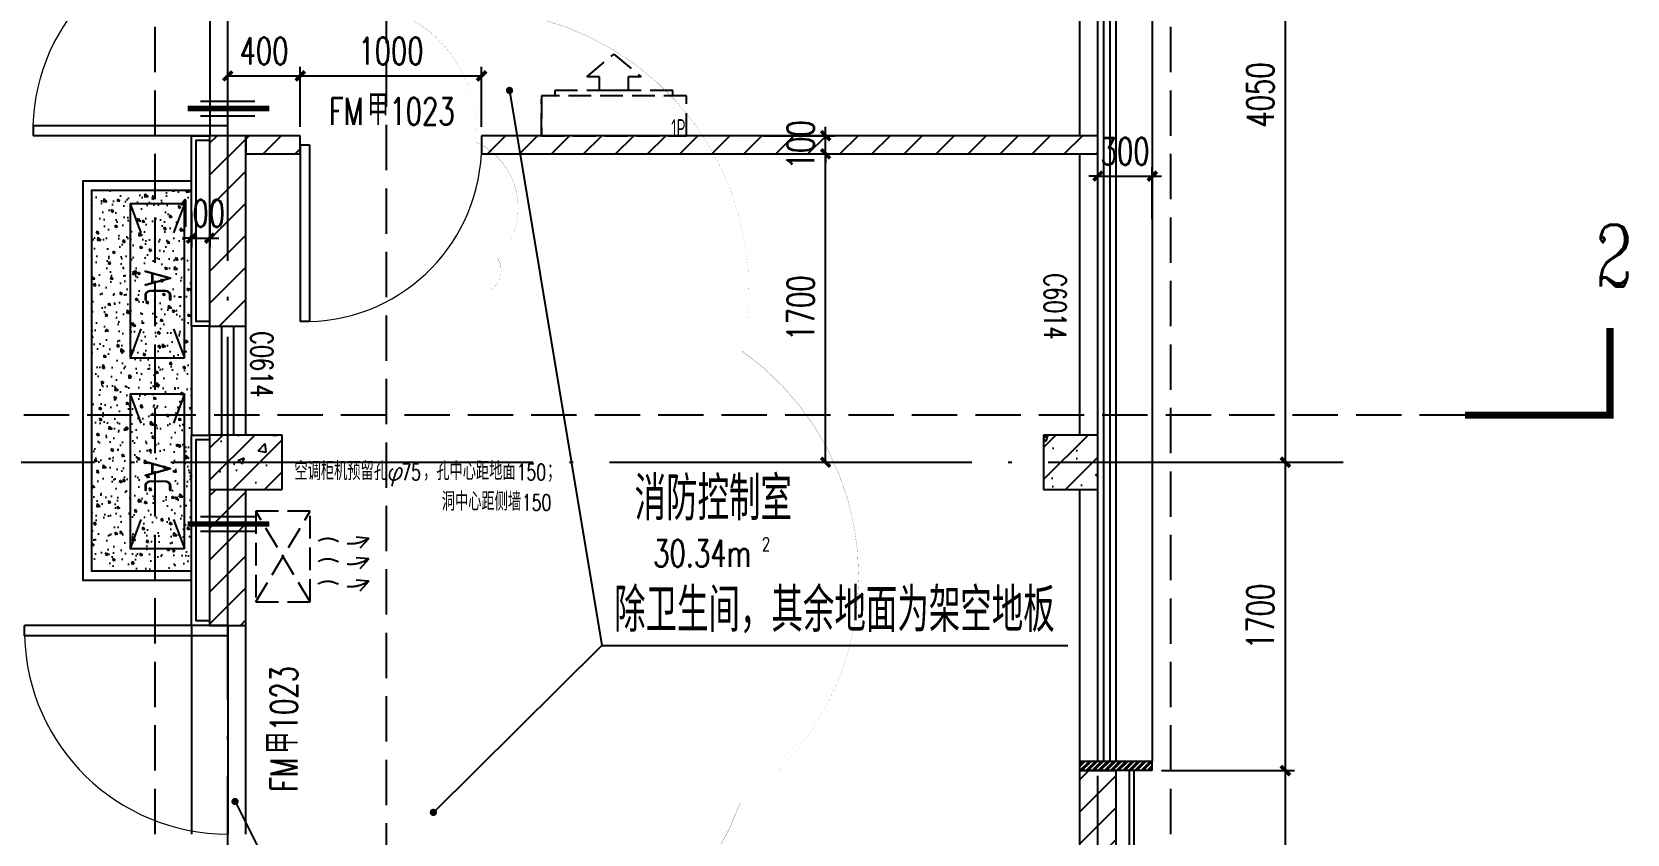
# Model space of a CAD drawing. Extents: x -821772 to -21949, y 506164 to 1049594.
# Drawn here: x -113535 to -104735, y 611870 to 616293 of the extents above; entities that cross this region are included whole.
import ezdxf
from ezdxf.enums import TextEntityAlignment as Align
from ezdxf.xclip import XClip

# ---------------------------------------------------------------- set-up
doc = ezdxf.new("R2010")
doc.units = 0
doc.header["$LTSCALE"] = 1000
doc.header["$MEASUREMENT"] = 0
doc.header["$XCLIPFRAME"] = 2
for name, pattern in [('10平面20250807_t3$0$124-SF$0$DASH', [0.35, 0.25, -0.1]), ('10平面20250807_t3$0$DASH', [0.35, 0.25, -0.1]), ('10平面20250807_t3$0$DOTE', [2.42, 2, -0.2, 0.02, -0.2])]:
    doc.linetypes.add(name, pattern=pattern)
doc.layers.get('Defpoints').update_dxf_attribs({"color": 210})
for name, color, linetype in [('10平面20250807_t3$0$124-SF$0$J_EQPM_SMAL(空调室内外机)', 8, 'Continuous'), ('10平面20250807_t3$0$A-AXIS-DOTE', 8, '10平面20250807_t3$0$DOTE'), ('10平面20250807_t3$0$A-AXIS-DP', 8, 'Continuous'), ('10平面20250807_t3$0$A-AXIS-SYMB', 8, 'Continuous'), ('10平面20250807_t3$0$A-CURTAIN', 8, 'Continuous'), ('10平面20250807_t3$0$A-FURN', 8, 'Continuous'), ('10平面20250807_t3$0$A-HATCH-1', 252, 'Continuous'), ('10平面20250807_t3$0$A-HATCH-2', 8, 'Continuous'), ('10平面20250807_t3$0$A-HRAIL', 8, 'Continuous'), ('10平面20250807_t3$0$A-LIN-V', 8, 'Continuous'), ('10平面20250807_t3$0$A-STAIR', 8, 'Continuous'), ('10平面20250807_t3$0$A-TEXT', 8, 'Continuous'), ('10平面20250807_t3$0$A-WINDOW', 8, 'Continuous'), ('10平面20250807_t3$0$A-防火门', 8, 'Continuous'), ('10平面20250807_t3$0$AS-COLN', 8, 'Continuous'), ('10平面20250807_t3$0$AS-WALL', 8, 'Continuous'), ('10平面20250807_t3$0$DIM_SYMB', 8, 'Continuous'), ('10平面20250807_t3$0$J_HOLE(洞)', 3, 'Continuous'), ('10平面20250807_t3$0$PUB_HATCH', 8, 'Continuous'), ('10平面20250807_t3$0$PUB_TEXT', 8, 'Continuous'), ('10平面20250807_t3$0$面积线', 11, 'Continuous')]:
    doc.layers.add(name, color=color, linetype=linetype)
doc.styles.add('10平面20250807_t3$0$124-SF$0$Standard', font='gbenor.shx', dxfattribs={"bigfont": 'gbcbig.shx'})
doc.styles.add('10平面20250807_t3$0$124-SF$0$标准层住户$0$DIM_FONT', font='', dxfattribs={"width": 0.6})
doc.styles.add('10平面20250807_t3$0$_SIMPLEX', font='@TSSDENG', dxfattribs={"width": 0.75, "bigfont": '@TSSDCHN'})
doc.styles.add('10平面20250807_t3$0$_TCH_DIM', font='SIMPLEX', dxfattribs={"bigfont": 'GBCBIG'})
doc.styles.add('10平面20250807_t3$0$_TCH_DIM_T3', font='SIMPLEX', dxfattribs={"width": 0.705882, "bigfont": 'GBCBIG'})
doc.styles.add('10平面20250807_t3$0$_TCH_LABEL', font='COMPLEX', dxfattribs={"bigfont": 'GBCBIG'})
doc.styles.add('10平面20250807_t3$0$_TCH_SPACE', font='SIMPLEX', dxfattribs={"height": 5, "bigfont": 'GBCBIG'})
doc.styles.add('10平面20250807_t3$0$_TCH_WINDOW', font='SIMPLEX', dxfattribs={"height": 3.5, "bigfont": 'GBCBIG'})
doc.styles.get('10平面20250807_t3$0$124-SF$0$标准层住户$0$DIM_FONT').set_extended_font_data('NSimSun')
doc.dimstyles.new('10平面20250807_t3$0$_TCH_ARCH&&50', dxfattribs={"dimtxt": 148.75, "dimasz": 50, "dimexe": 50, "dimexo": 50, "dimgap": 63.125, "dimtad": 1, "dimdec": 0, "dimzin": 0, "dimdsep": 46, "dimtxsty": '10平面20250807_t3$0$_TCH_DIM_T3', "dimblk": '10平面20250807_t3$0$_ArchTick', "dimcen": 0.09, "dimclrt": 7, "dimazin": 2, "dimtfac": 1, "dimtdec": 0, "dimtix": 1, "dimtmove": 2, "dimatfit": 3, "dimfxl": 0, "dimtolj": 1, "dimtzin": 0, "dimarcsym": 0})
pattern_1 = [(45, (0, 89.76), (-88.388383, 88.388383), [])]
pattern_2 = [(45, (0, 0), (-88.388348, 88.388348), []), (50, (0, 0), (358.63009, -31.37607), [37.5, -412.5]), (355, (0, 0), (-69.37567, 376.09607), [30, -330]), (100.4514, (29.9, -2.6), (289.2547, 344.71977), [31.8701, -350.57106]), (46.1842, (0, 100), (533.62052, -82.7595), [56.25, -618.75]), (96.6356, (44.47, 93.1), (467.33135, 487.05894), [47.80514, -525.8565]), (351.1842, (0, 100), (467.33097, 487.0593), [45, -495]), (21, (50, 75), (298.45353, -201.30945), [37.5, -412.5]), (326, (50, 75), (121.65767, 362.57502), [30, -330]), (71.4514, (74.87, 58.22), (420.11131, 161.26525), [31.8701, -350.57106]), (37.5, (0, 0), (6.079928, 166.446927), [0, -326, 0, -335, 0, -331.25]), (7.5, (0, 0), (131.53477, 197.205856), [0, -191, 0, -318.5, 0, -126.25]), (327.5, (-111.5, 0), (266.911218, -11.277436), [0, -125, 0, -390, 0, -517.5]), (317.5, (-161.5, 0), (291.593085, 50.05249), [0, -162.5, 0, -259, 0, -367.5])]
pattern_3 = [(45, (0, 89.76), (-88.388383, 88.388383), [])]

# ---------------------------------------------------------------- blocks, each defined once
blk = doc.blocks.new('10平面20250807_t3$0$dote')
at = {"layer": '10平面20250807_t3$0$A-AXIS-DOTE'}
for p, q in [((108282.2, -199468.5), (108282.2, -181810.8)), ((113082.2, -199468.5), (113082.2, -181810.8)), ((105547.2, -190899.7), (114434.2, -190899.7))]:
    blk.add_line(p, q, dxfattribs=at)
blk = doc.blocks.new('10平面20250807_t3$0$壁挂式空调室内机')
at = {"layer": '10平面20250807_t3$0$124-SF$0$J_EQPM_SMAL(空调室内外机)', "linetype": '10平面20250807_t3$0$124-SF$0$DASH', "ltscale": 0.5}
for p, q in [((2036016.6, 1699011.9), (2035816.6, 1699011.9)), ((2036016.6, 1699011.9), (2036016.6, 1698211.9)), ((2036016.6, 1698211.9), (2035816.6, 1698211.9))]:
    blk.add_line(p, q, dxfattribs=at)
for points in [[(2035796.6, 1698211.9), (2036016.6, 1698211.9), (2036016.6, 1699011.9), (2035796.6, 1699011.9)], [(2035691.6, 1698761.9), (2035691.6, 1698690.8), (2035766.6, 1698690.8), (2035766.6, 1698533), (2035691.6, 1698533), (2035691.6, 1698461.9), (2035566.6, 1698611.9)]]:
    blk.add_lwpolyline(points, close=True, dxfattribs=at)
blk.add_lwpolyline([(2035796.6, 1698936.9), (2035766.6, 1698936.9), (2035766.6, 1698286.9), (2035796.6, 1698286.9)], dxfattribs=at)
at = {"layer": '10平面20250807_t3$0$124-SF$0$J_EQPM_SMAL(空调室内外机)', "linetype": '10平面20250807_t3$0$124-SF$0$DASH', "ltscale": 0.5, "style": '10平面20250807_t3$0$124-SF$0$Standard', "width": 0.7}
blk.add_text('1P', height=100, rotation=90, dxfattribs=at).set_placement((2036025.3, 1698967.4), align=Align.CENTER)
blk = doc.blocks.new('10平面20250807_t3$0$落地式室内空调机')
at = {"layer": '10平面20250807_t3$0$124-SF$0$J_EQPM_SMAL(空调室内外机)', "linetype": '10平面20250807_t3$0$124-SF$0$DASH', "ltscale": 0.5}
for p, q in [((2038876.7, 1699041.9), (2038935.3, 1699005.9)), ((2038876.7, 1699041.9), (2038883, 1698969.2)), ((2038809.1, 1698951.6), (2038867.7, 1698915.6)), ((2038809.1, 1698951.6), (2038815.4, 1698878.9)), ((2039165.3, 1698387.9), (2039224.9, 1698968)), ((2038735.1, 1698852.8), (2038793.7, 1698816.7)), ((2038735.1, 1698852.8), (2038741.4, 1698780.1)), ((2038925.2, 1698567.7), (2039465, 1698788.2))]:
    blk.add_line(p, q, dxfattribs=at)
for points in [[(2038876.7, 1699041.9, 0.271625), (2039010.5, 1698925.8, -0.270768), (2039090.4, 1698864.6, -2.019514)], [(2038809.1, 1698951.6, 0.271625), (2038942.9, 1698835.5, -0.270768), (2039022.7, 1698774.3, -2.019513)], [(2038735.1, 1698852.8, 0.271625), (2038868.9, 1698736.7, -0.270768), (2038948.8, 1698675.5, -2.019511)]]:
    blk.add_lwpolyline(points, format="xyb", dxfattribs=at)
blk.add_lwpolyline([(2039224.9, 1698968), (2039465, 1698788.2), (2039165.3, 1698387.9), (2038925.2, 1698567.7)], close=True, dxfattribs=at)
at = {"style": '10平面20250807_t3$0$124-SF$0$标准层住户$0$DIM_FONT', "text_generation_flag": 4, "width": 0.8, "flags": 9}
for tag in ['XSIZE', 'YSIZE']:
    blk.add_attdef(tag, (2039464.7, 1698787.8), '', height=0.5, rotation=143.17644, dxfattribs=at)
blk = doc.blocks.new('10平面20250807_t3$0$空调留洞')
at = {"layer": '10平面20250807_t3$0$J_HOLE(洞)', "color": 3, "ltscale": 0.6}
for p, q in [((343778.1, 111937), (344078.1, 111937)), ((343778.1, 111857), (344078.1, 111857))]:
    blk.add_line(p, q, dxfattribs=at)
at = {"layer": '10平面20250807_t3$0$J_HOLE(洞)', "color": 3, "linetype": '10平面20250807_t3$0$DASH', "ltscale": 0.6, "const_width": 30}
blk.add_lwpolyline([(343706.7, 111897), (344156.7, 111897)], dxfattribs=at)
blk = doc.blocks.new('10平面20250807_t3$0$34343')
at = {"layer": '10平面20250807_t3$0$A-HRAIL', "rotation": 90}
blk.add_blockref('10平面20250807_t3$0$空调留洞', (427516, 51595.8), dxfattribs=at)
blk = doc.blocks.new('10平面20250807_t3$0$_ArchTick')
at = {"color": 0, "linetype": 'ByBlock', "const_width": 0.4}
blk.add_lwpolyline([(-0.5, -0.5), (0.5, 0.5)], dxfattribs=at)
blk = doc.blocks.new('*D10400')
at = {"layer": '10平面20250807_t3$0$A-AXIS-DP', "color": 0, "lineweight": -2}
for p, q in [((-107304.2, 612220.3), (-106570.2, 612220.3)), ((-106620.2, 610820.3), (-106620.2, 612220.3)), ((-107304.2, 610820.3), (-106570.2, 610820.3))]:
    blk.add_line(p, q, dxfattribs=at)
at = {"layer": 'Defpoints', "color": 0, "ltscale": 500}
for p in [(-107354.2, 612220.3), (-106620.2, 612220.3), (-107354.2, 610820.3)]:
    blk.add_point(p, dxfattribs=at)
at = {"layer": '10平面20250807_t3$0$A-AXIS-DP', "color": 0, "lineweight": -2, "ltscale": 500, "xscale": 50, "yscale": 50, "zscale": 50}
for p, rotation in [((-106620.2, 612220.3), 90), ((-106620.2, 610820.3), 270)]:
    blk.add_blockref('10平面20250807_t3$0$_ArchTick', p, dxfattribs=dict(at, rotation=rotation))
at = {"layer": '10平面20250807_t3$0$A-AXIS-DP', "color": 7, "ltscale": 500, "insert": (-106757.7, 611520.3), "char_height": 148.75, "attachment_point": 5, "rotation": 90, "style": '10平面20250807_t3$0$_TCH_DIM_T3'}
blk.add_mtext('\\A1;1400', dxfattribs=at)
blk = doc.blocks.new('*D10401')
at = {"layer": '10平面20250807_t3$0$A-AXIS-DP', "color": 0, "lineweight": -2}
for p, q in [((-107304.2, 613920.3), (-106570.2, 613920.3)), ((-106620.2, 612220.3), (-106620.2, 613920.3)), ((-107304.2, 612220.3), (-106570.2, 612220.3))]:
    blk.add_line(p, q, dxfattribs=at)
at = {"layer": 'Defpoints', "color": 0, "ltscale": 500}
for p in [(-107354.2, 613920.3), (-106620.2, 613920.3), (-107354.2, 612220.3)]:
    blk.add_point(p, dxfattribs=at)
at = {"layer": '10平面20250807_t3$0$A-AXIS-DP', "color": 0, "lineweight": -2, "ltscale": 500, "xscale": 50, "yscale": 50, "zscale": 50}
for p, rotation in [((-106620.2, 613920.3), 90), ((-106620.2, 612220.3), 270)]:
    blk.add_blockref('10平面20250807_t3$0$_ArchTick', p, dxfattribs=dict(at, rotation=rotation))
at = {"layer": '10平面20250807_t3$0$A-AXIS-DP', "color": 7, "ltscale": 500, "insert": (-106757.7, 613070.3), "char_height": 148.75, "attachment_point": 5, "rotation": 90, "style": '10平面20250807_t3$0$_TCH_DIM_T3'}
blk.add_mtext('\\A1;1700', dxfattribs=at)
blk = doc.blocks.new('*D10402')
at = {"layer": '10平面20250807_t3$0$A-AXIS-DP', "color": 0, "lineweight": -2}
for p, q in [((-107304.2, 617970), (-106570.2, 617970)), ((-106620.2, 613920.3), (-106620.2, 617970)), ((-107304.2, 613920.3), (-106570.2, 613920.3))]:
    blk.add_line(p, q, dxfattribs=at)
at = {"layer": 'Defpoints', "color": 0, "ltscale": 500}
for p in [(-107354.2, 617970), (-106620.2, 617970), (-107354.2, 613920.3)]:
    blk.add_point(p, dxfattribs=at)
at = {"layer": '10平面20250807_t3$0$A-AXIS-DP', "color": 0, "lineweight": -2, "ltscale": 500, "xscale": 50, "yscale": 50, "zscale": 50}
for p, rotation in [((-106620.2, 617970), 90), ((-106620.2, 613920.3), 270)]:
    blk.add_blockref('10平面20250807_t3$0$_ArchTick', p, dxfattribs=dict(at, rotation=rotation))
at = {"layer": '10平面20250807_t3$0$A-AXIS-DP', "color": 7, "ltscale": 500, "insert": (-106757.7, 615945.2), "char_height": 148.75, "attachment_point": 5, "rotation": 90, "style": '10平面20250807_t3$0$_TCH_DIM_T3'}
blk.add_mtext('\\A1;4050', dxfattribs=at)
blk = doc.blocks.new('10平面20250807_t3$0$$DorLib2D$00000001')
for p, q in [((0.45, 0.975), (0.5, 0.975)), ((0.45, 0), (0.45, 0.975)), ((0.5, 0), (0.5, 0.975)), ((0.5, 0), (0.45, 0))]:
    blk.add_line(p, q)
at = {"lineweight": 13}
blk.add_arc((0.475, 0), 0.975, 91.46928, 180, dxfattribs=at)
blk = doc.blocks.new('*D10409')
at = {"layer": '10平面20250807_t3$0$A-AXIS-DP', "color": 0, "lineweight": -2}
for p, q in [((-107654.2, 615260), (-107654.2, 615547.5)), ((-107354.2, 615260), (-107354.2, 615547.5)), ((-107654.2, 615497.5), (-107704.2, 615497.5)), ((-107654.2, 615497.5), (-107354.2, 615497.5)), ((-107354.2, 615497.5), (-107304.2, 615497.5))]:
    blk.add_line(p, q, dxfattribs=at)
at = {"layer": 'Defpoints', "color": 0, "ltscale": 500}
for p in [(-107354.2, 615497.5), (-107654.2, 615210), (-107354.2, 615210)]:
    blk.add_point(p, dxfattribs=at)
at = {"layer": '10平面20250807_t3$0$A-AXIS-DP', "color": 0, "lineweight": -2, "ltscale": 500, "xscale": 50, "yscale": 50, "zscale": 50}
for p, rotation in [((-107654.2, 615497.5), 1.306852046757637e-06), ((-107354.2, 615497.5), 180.000001306852)]:
    blk.add_blockref('10平面20250807_t3$0$_ArchTick', p, dxfattribs=dict(at, rotation=rotation))
at = {"layer": '10平面20250807_t3$0$A-AXIS-DP', "color": 7, "ltscale": 500, "insert": (-107504.2, 615635), "char_height": 148.75, "attachment_point": 5, "rotation": 0, "style": '10平面20250807_t3$0$_TCH_DIM_T3'}
blk.add_mtext('\\A1;300', dxfattribs=at)
blk = doc.blocks.new('*D10411')
at = {"layer": '10平面20250807_t3$0$A-AXIS-DP', "color": 0, "lineweight": -2}
for p, q in [((-112654.1, 615297.1), (-112654.1, 615105.4)), ((-112554.1, 615297.1), (-112554.1, 615105.4)), ((-112654.1, 615155.4), (-112704.1, 615155.4)), ((-112654.1, 615155.4), (-112554.1, 615155.4)), ((-112554.1, 615155.4), (-112504.1, 615155.4))]:
    blk.add_line(p, q, dxfattribs=at)
at = {"layer": 'Defpoints', "color": 0, "ltscale": 500}
for p in [(-112654.1, 615347.1), (-112554.1, 615347.1), (-112554.1, 615155.4)]:
    blk.add_point(p, dxfattribs=at)
at = {"layer": '10平面20250807_t3$0$A-AXIS-DP', "color": 0, "lineweight": -2, "ltscale": 500, "xscale": 50, "yscale": 50, "zscale": 50}
blk.add_blockref('10平面20250807_t3$0$_ArchTick', (-112654.1, 615155.4), dxfattribs=at)
at = {"layer": '10平面20250807_t3$0$A-AXIS-DP', "color": 0, "lineweight": -2, "ltscale": 500, "xscale": 50, "yscale": 50, "zscale": 50, "rotation": 180}
blk.add_blockref('10平面20250807_t3$0$_ArchTick', (-112554.1, 615155.4), dxfattribs=at)
at = {"layer": '10平面20250807_t3$0$A-AXIS-DP', "color": 7, "ltscale": 500, "insert": (-112604.1, 615292.9), "char_height": 148.75, "attachment_point": 5, "style": '10平面20250807_t3$0$_TCH_DIM_T3'}
blk.add_mtext('\\A1;100', dxfattribs=at)
blk = doc.blocks.new('*D11382')
at = {"layer": '10平面20250807_t3$0$A-AXIS-DP', "color": 0, "lineweight": -2}
for p, q in [((-112454.2, 615770.3), (-112454.2, 616100)), ((-112054.2, 615770.3), (-112054.2, 616100)), ((-112454.2, 616050), (-112054.2, 616050))]:
    blk.add_line(p, q, dxfattribs=at)
at = {"layer": 'Defpoints', "color": 0}
for p in [(-112054.2, 616050), (-112454.2, 615720.3), (-112054.2, 615720.3)]:
    blk.add_point(p, dxfattribs=at)
at = {"layer": '10平面20250807_t3$0$A-AXIS-DP', "color": 0, "lineweight": -2, "xscale": 50, "yscale": 50, "zscale": 50, "rotation": 180}
blk.add_blockref('10平面20250807_t3$0$_ArchTick', (-112454.2, 616050), dxfattribs=at)
at = {"layer": '10平面20250807_t3$0$A-AXIS-DP', "color": 0, "lineweight": -2, "xscale": 50, "yscale": 50, "zscale": 50}
blk.add_blockref('10平面20250807_t3$0$_ArchTick', (-112054.2, 616050), dxfattribs=at)
at = {"layer": '10平面20250807_t3$0$A-AXIS-DP', "color": 7, "insert": (-112254.2, 616187.5), "char_height": 148.75, "attachment_point": 5, "style": '10平面20250807_t3$0$_TCH_DIM_T3'}
blk.add_mtext('\\A1;400', dxfattribs=at)
blk = doc.blocks.new('*D11383')
at = {"layer": '10平面20250807_t3$0$A-AXIS-DP', "color": 0, "lineweight": -2}
for p, q in [((-112054.2, 615770.3), (-112054.2, 616100)), ((-111054.2, 615770.3), (-111054.2, 616100)), ((-112054.2, 616050), (-111054.2, 616050))]:
    blk.add_line(p, q, dxfattribs=at)
at = {"layer": 'Defpoints', "color": 0}
for p in [(-111054.2, 616050), (-112054.2, 615720.3), (-111054.2, 615720.3)]:
    blk.add_point(p, dxfattribs=at)
at = {"layer": '10平面20250807_t3$0$A-AXIS-DP', "color": 0, "lineweight": -2, "xscale": 50, "yscale": 50, "zscale": 50, "rotation": 180}
blk.add_blockref('10平面20250807_t3$0$_ArchTick', (-112054.2, 616050), dxfattribs=at)
at = {"layer": '10平面20250807_t3$0$A-AXIS-DP', "color": 0, "lineweight": -2, "xscale": 50, "yscale": 50, "zscale": 50}
blk.add_blockref('10平面20250807_t3$0$_ArchTick', (-111054.2, 616050), dxfattribs=at)
at = {"layer": '10平面20250807_t3$0$A-AXIS-DP', "color": 7, "insert": (-111554.2, 616187.5), "char_height": 148.75, "attachment_point": 5, "style": '10平面20250807_t3$0$_TCH_DIM_T3'}
blk.add_mtext('\\A1;1000', dxfattribs=at)
blk = doc.blocks.new('*D12356')
at = {"layer": '10平面20250807_t3$0$A-AXIS-DP', "color": 0, "lineweight": -2}
for p, q in [((-109500, 615620.3), (-109106.3, 615620.3)), ((-109156.3, 613920.3), (-109156.3, 615620.3)), ((-109500, 613920.3), (-109106.3, 613920.3))]:
    blk.add_line(p, q, dxfattribs=at)
at = {"layer": 'Defpoints', "color": 0}
for p in [(-109550, 615620.3), (-109156.3, 615620.3), (-109550, 613920.3)]:
    blk.add_point(p, dxfattribs=at)
at = {"layer": '10平面20250807_t3$0$A-AXIS-DP', "color": 0, "lineweight": -2, "xscale": 50, "yscale": 50, "zscale": 50}
for p, rotation in [((-109156.3, 615620.3), 90), ((-109156.3, 613920.3), 270)]:
    blk.add_blockref('10平面20250807_t3$0$_ArchTick', p, dxfattribs=dict(at, rotation=rotation))
at = {"layer": '10平面20250807_t3$0$A-AXIS-DP', "color": 7, "insert": (-109293.8, 614770.3), "char_height": 148.75, "attachment_point": 5, "rotation": 90, "style": '10平面20250807_t3$0$_TCH_DIM_T3'}
blk.add_mtext('\\A1;1700', dxfattribs=at)
blk = doc.blocks.new('*D12357')
at = {"layer": '10平面20250807_t3$0$A-AXIS-DP', "color": 0, "lineweight": -2}
for p, q in [((-109500, 615720.3), (-109106.2, 615720.3)), ((-109156.2, 615720.3), (-109156.2, 615770.3)), ((-109156.2, 615620.3), (-109156.2, 615720.3)), ((-109500, 615620.3), (-109106.2, 615620.3)), ((-109156.2, 615620.3), (-109156.2, 615570.3))]:
    blk.add_line(p, q, dxfattribs=at)
at = {"layer": 'Defpoints', "color": 0}
for p in [(-109550, 615720.3), (-109156.2, 615720.3), (-109550, 615620.3)]:
    blk.add_point(p, dxfattribs=at)
at = {"layer": '10平面20250807_t3$0$A-AXIS-DP', "color": 0, "lineweight": -2, "xscale": 50, "yscale": 50, "zscale": 50}
for p, rotation in [((-109156.2, 615720.3), 270), ((-109156.2, 615620.3), 90)]:
    blk.add_blockref('10平面20250807_t3$0$_ArchTick', p, dxfattribs=dict(at, rotation=rotation))
at = {"layer": '10平面20250807_t3$0$A-AXIS-DP', "color": 7, "insert": (-109293.7, 615670.3), "char_height": 148.75, "attachment_point": 5, "rotation": 90, "style": '10平面20250807_t3$0$_TCH_DIM_T3'}
blk.add_mtext('\\A1;100', dxfattribs=at)
blk = doc.blocks.new('10平面20250807_t3$0$A$C7D3D459C')
at = {"layer": '10平面20250807_t3$0$A-HATCH-1'}
h = blk.add_hatch(dxfattribs=at)
h.set_pattern_fill('混凝土', color=252, scale=20, style=0)
h.set_pattern_definition([(50, (715745.34, 117713.04), (143.452037, -12.550427), [15, -165]), (355, (715745.34, 117713.04), (-27.750267, 150.438427), [12, -132]), (100.4514, (715757.3, 117711.99), (115.701876, 137.887908), [12.748038, -140.228422]), (46.1842, (715745.34, 117753.04), (213.44821, -33.103803), [22.5, -247.5]), (96.6356, (715763.13, 117750.28), (186.93254, 194.823574), [19.12206, -210.3426]), (351.1842, (715745.34, 117753.04), (186.93239, 194.82372), [18, -198]), (21, (715765.34, 117743.04), (119.38141, -80.523778), [15, -165]), (326, (715765.34, 117743.04), (48.663066, 145.03001), [12, -132]), (71.4514, (715775.29, 117736.33), (168.044526, 64.5061), [12.748038, -140.228422]), (37.5, (715745.34, 117713.036), (2.431971, 66.5787708), [0, -130.4, 0, -134, 0, -132.5]), (7.5, (715745.34, 117713.036), (52.6139075, 78.8823424), [0, -76.4, 0, -127.4, 0, -50.5]), (327.5, (715700.74, 117713.036), (106.7644872, -4.5109743), [0, -50, 0, -156, 0, -207]), (317.5, (715680.74, 117713.04), (116.637234, 20.020996), [0, -65, 0, -103.6, 0, -147])])
h.paths.add_polyline_path([(1925, -211.1), (1925, 338.9), (-175, 339), (-175, -211)])
at = {"layer": '10平面20250807_t3$0$A-FURN'}
for p, q in [((-100, 300), (60, 240)), ((590, 240), (750, 300)), ((950, 300), (1110, 240)), ((1640, 240), (1800, 300)), ((-100, 0), (60, 60)), ((590, 60), (750, 0)), ((950, 0), (1110, 60)), ((1640, 60), (1800, 0))]:
    blk.add_line(p, q, dxfattribs=at)
for points in [[(750, 300), (-100, 300), (-100, 0), (750, 0)], [(1800, 300), (950, 300), (950, 0), (1800, 0)]]:
    blk.add_lwpolyline(points, close=True, dxfattribs=at)
at = {"layer": '10平面20250807_t3$0$A-LIN-V', "ltscale": 500}
blk.add_lwpolyline([(1975, 339), (1925, 339), (1925, -211), (-175, -211), (-175, 339), (-225, 339), (-225, -261), (1975, -261)], close=True, dxfattribs=at)
at = {"layer": '10平面20250807_t3$0$A-STAIR', "const_width": 10}
blk.add_lwpolyline([(-175, 339), (-175, -211), (1925, -211), (1925, 339)], close=True, dxfattribs=at)
at = {"layer": '10平面20250807_t3$0$A-FURN', "style": '10平面20250807_t3$0$_SIMPLEX', "width": 0.8}
for p in [(258.6, 78.1), (1308.6, 78.1)]:
    blk.add_text('AC', height=150, dxfattribs=at).set_placement(p)
blk = doc.blocks.new('10平面20250807_t3$0$42342343')
at = {"layer": '10平面20250807_t3$0$A-HATCH-2'}
h = blk.add_hatch(dxfattribs=at)
h.set_pattern_fill('ANSI32', color=256, scale=5)
h.set_pattern_definition([(45, (0, 150), (-16.8379802, 16.8379802), []), (45, (11.225, 150), (-16.8379802, 16.8379802), [])])
h.paths.add_polyline_path([(-107754.1, 612220.3), (-107354.2, 612220.3), (-107354.2, 612270.3), (-107754.1, 612270.3)])
at = {"layer": '10平面20250807_t3$0$PUB_HATCH'}
h = blk.add_hatch(dxfattribs=at)
h.set_pattern_fill('普通砖', color=256, scale=50, style=0)
h.set_pattern_definition(pattern_1)
h.paths.add_polyline_path([(-112554.4, 615720.3), (-112554.3, 614670.3), (-112354.3, 614670.4), (-112354.4, 615720.4)])
h = blk.add_hatch(dxfattribs=at)
h.set_pattern_fill('普通砖', color=256, scale=50, style=0)
h.set_pattern_definition(pattern_1)
h.paths.add_polyline_path([(-112554.2, 613970.3), (-112554.2, 614070.3), (-112554.2, 614070.3)])
h = blk.add_hatch(dxfattribs=at)
h.set_pattern_fill('钢筋混凝土', color=256, scale=50, style=0)
h.set_pattern_definition(pattern_2)
h.paths.add_polyline_path([(-112554.2, 614070.3), (-112554.2, 613770.3), (-112154.2, 613770.3), (-112154.2, 614070.3)])
h = blk.add_hatch(dxfattribs=at)
h.set_pattern_fill('普通砖', color=256, scale=50, style=0)
h.set_pattern_definition(pattern_1)
h.paths.add_polyline_path([(-112454.3, 614070.3), (-112354.2, 614070.3), (-112354.2, 614070.4)])
h = blk.add_hatch(dxfattribs=at)
h.set_pattern_fill('钢筋混凝土', color=256, scale=50, style=0)
h.set_pattern_definition(pattern_2)
h.paths.add_polyline_path([(-107954.2, 614070.3), (-107954.2, 613770.3), (-107654.2, 613770.3), (-107654.2, 614070.3)])
h = blk.add_hatch(dxfattribs=at)
h.set_pattern_fill('普通砖', color=256, scale=50, style=0)
h.set_pattern_definition(pattern_1)
h.paths.add_polyline_path([(-112354.2, 613770.3), (-112554.2, 613770.3), (-112554.2, 613020.3), (-112354.2, 613020.3)])
h = blk.add_hatch(dxfattribs=at)
h.set_pattern_fill('普通砖', color=256, scale=50, style=0)
h.set_pattern_definition(pattern_1)
h.paths.add_polyline_path([(-107687.4, 610970.3), (-107554.1, 610970.3), (-107554.1, 612220.3), (-107754.1, 612220.3), (-107754.1, 611020.3)])
at = {"layer": '10平面20250807_t3$0$A-AXIS-SYMB', "linetype": '10平面20250807_t3$0$DASH'}
for p, q in [((-111580, 623480), (-111580, 605820)), ((-105630, 614180), (-115680, 614180))]:
    blk.add_line(p, q, dxfattribs=at)
at = {"layer": '10平面20250807_t3$0$A-AXIS-SYMB', "const_width": 40}
blk.add_lwpolyline([(-105630, 614180), (-104830, 614180), (-104830, 614660)], dxfattribs=at)
at = {"layer": '10平面20250807_t3$0$A-CURTAIN'}
for points in [[(-112554.2, 614670.3), (-112654.2, 614670.3), (-112653.9, 615720.3), (-112553.9, 615720.3)], [(-112554.2, 614695.3), (-112629.2, 614695.3), (-112628.9, 615695.3), (-112553.9, 615695.3)], [(-112554.2, 613020.3), (-112654.2, 613020.3), (-112654.1, 614070.3), (-112554.1, 614070.3)], [(-112554.2, 613045.3), (-112629.2, 613045.3), (-112629.1, 614045.3), (-112554.1, 614045.3)], [(-107554.2, 610820.3), (-107454.2, 610820.3), (-107454.2, 612220.3), (-107454.2, 612220.3)], [(-107554.2, 610845.3), (-107479.2, 610845.3), (-107479.2, 612220.3), (-107479.2, 612220.3)]]:
    blk.add_lwpolyline(points, dxfattribs=at)
at = {"layer": '10平面20250807_t3$0$A-LIN-V'}
for p, q in [((-107354.2, 618270.3), (-107354.2, 612270.3)), ((-112654.2, 614670.3), (-112654.2, 614070.3)), ((-112654.3, 613020.3), (-112654.2, 611870.3))]:
    blk.add_line(p, q, dxfattribs=at)
at = {"layer": '10平面20250807_t3$0$A-LIN-V', "ltscale": 500}
for p, q in [((-107754.1, 615720.3), (-107754.1, 617820.3)), ((-107754.1, 614070.3), (-107754.1, 615620.3)), ((-107754.1, 612270.3), (-107754.1, 613770.3))]:
    blk.add_line(p, q, dxfattribs=at)
at = {"layer": '10平面20250807_t3$0$A-WINDOW'}
for p, q in [((-112554.2, 614070.3), (-112554.3, 614670.3)), ((-112487.5, 614070.3), (-112487.6, 614670.3)), ((-112420.9, 614070.3), (-112420.9, 614670.3)), ((-112354.2, 614070.4), (-112354.3, 614670.4)), ((-107754.4, 612220.3), (-107754.1, 612270.3)), ((-107354.2, 612270.3), (-107754.1, 612270.3)), ((-107354.2, 612220.3), (-107754.1, 612220.3)), ((-107354.2, 612220.3), (-107354.2, 612270.3)), ((-112414.2, 612050), (-112162.2, 611547.1))]:
    blk.add_line(p, q, dxfattribs=at)
for points in [[(-107654.2, 612270.3), (-107654.2, 618270.3)], [(-107621.2, 612270.3), (-107621.2, 618270.3)], [(-107587.2, 612270.3), (-107587.2, 618270.3)], [(-107554.2, 612270.3), (-107554.2, 618270.3)], [(-107954.2, 618220.3), (-112553.9, 618220.3), (-112553.9, 615720.3)]]:
    blk.add_lwpolyline(points, dxfattribs=at)
at = {"layer": '10平面20250807_t3$0$A-WINDOW', "const_width": 20}
blk.add_lwpolyline([(-112418.7, 612058.9, 1), (-112409.7, 612041.1, 1)], format="xyb", close=True, dxfattribs=at)
at = {"layer": '10平面20250807_t3$0$A-防火门'}
for p, q in [((-112454.2, 613020.3), (-112454.2, 611870.3)), ((-112354.2, 611870.3), (-112354.2, 613020.3))]:
    blk.add_line(p, q, dxfattribs=at)
at = {"layer": '10平面20250807_t3$0$AS-COLN'}
for p, q in [((-112554.2, 614070.3), (-112554.2, 613770.3)), ((-112154.2, 614070.3), (-112554.2, 614070.3)), ((-112154.2, 613770.3), (-112154.2, 614070.3)), ((-107954.2, 614070.3), (-107954.2, 613770.3)), ((-107654.2, 614070.3), (-107954.2, 614070.3)), ((-107654.2, 613770.3), (-107654.2, 614070.3)), ((-112554.2, 613770.3), (-112154.2, 613770.3)), ((-107954.2, 613770.3), (-107654.2, 613770.3))]:
    blk.add_line(p, q, dxfattribs=at)
at = {"layer": '10平面20250807_t3$0$AS-WALL'}
for p, q in [((-112354.4, 615720.4), (-112554.4, 615720.3)), ((-112554.4, 615720.3), (-112554.3, 614670.3)), ((-112354.3, 614670.4), (-112354.4, 615720.4)), ((-112554.3, 614670.3), (-112354.3, 614670.4)), ((-112554.2, 613770.3), (-112554.2, 613020.3)), ((-112354.2, 613020.3), (-112354.2, 613770.3)), ((-112554.2, 613020.3), (-112354.2, 613020.3)), ((-107754.1, 611020.3), (-107754.1, 612220.3)), ((-107754.1, 612220.3), (-107554.1, 612220.3)), ((-107554.1, 610970.3), (-107554.1, 612220.3))]:
    blk.add_line(p, q, dxfattribs=at)
at = {"layer": '10平面20250807_t3$0$AS-WALL', "linetype": '10平面20250807_t3$0$DASH'}
blk.add_lwpolyline([(-112854.2, 607320.3), (-112854.2, 621570), (-107254.2, 621570), (-107254.2, 607320.3)], close=True, dxfattribs=at)
at = {"layer": '10平面20250807_t3$0$A-HRAIL', "rotation": 270}
for p in [(-507978.1, 931489.3), (-507978.1, 929199.3)]:
    blk.add_blockref('10平面20250807_t3$0$34343', p, dxfattribs=at)
at = {"layer": '10平面20250807_t3$0$A-HRAIL', "xscale": -1, "rotation": 323.176439350383}
blk.add_blockref('10平面20250807_t3$0$落地式室内空调机', (502087.6, -1968563.4), dxfattribs=at)
at = {"layer": '10平面20250807_t3$0$A-WINDOW', "xscale": -1100, "yscale": 1100, "zscale": 200, "rotation": 89.99999999999997}
blk.add_blockref('10平面20250807_t3$0$$DorLib2D$00000001', (-112454.8, 616270.3), dxfattribs=at)
at = {"layer": '10平面20250807_t3$0$A-防火门', "xscale": 1150, "yscale": 1150, "zscale": 200, "rotation": 89.9999999342278}
blk.add_blockref('10平面20250807_t3$0$$DorLib2D$00000001', (-112454.2, 612445.3), dxfattribs=at)
at = {"layer": '10平面20250807_t3$0$A-TEXT', "style": '10平面20250807_t3$0$_TCH_SPACE', "width": 0.7}
for s, p in [('C6014', (-107950.9, 614961.9)), ('C0614', (-112326.7, 614643.2))]:
    blk.add_text(s, height=120.57, rotation=270, dxfattribs=at).set_placement(p)
at = {"layer": '10平面20250807_t3$0$A-防火门', "style": '10平面20250807_t3$0$_TCH_WINDOW', "width": 0.705882}
for s, p in [('1023', (-112069.2, 612436.8)), ('FM', (-112069.2, 612103.9))]:
    blk.add_text(s, height=148.75, rotation=90, dxfattribs=at).set_placement(p)
at = {"layer": '10平面20250807_t3$0$A-防火门', "style": '10平面20250807_t3$0$_TCH_WINDOW'}
blk.add_text('甲', height=168.8, rotation=90, dxfattribs=at).set_placement((-112069.2, 612313.9))
at = {"layer": '10平面20250807_t3$0$PUB_TEXT', "style": '10平面20250807_t3$0$_TCH_LABEL', "width": 0.705882}
blk.add_text('2', height=340, dxfattribs=at).set_placement((-104910, 614890))
at = {"layer": '10平面20250807_t3$0$A-AXIS-DP'}
for p1, p2, distance, picture, middle in [((-107354.2, 613920.3), (-107354.2, 617970), -734, '*D10402', (-106757.7, 615945.2)), ((-107654.2, 615210), (-107354.2, 615210), 287.5, '*D10409', (-107504.2, 615635)), ((-112654.1, 615347.1), (-112554.1, 615347.1), -191.7, '*D10411', (-112604.1, 615292.9)), ((-107354.2, 612220.3), (-107354.2, 613920.3), -734, '*D10401', (-106757.7, 613070.3)), ((-107354.2, 610820.3), (-107354.2, 612220.3), -734, '*D10400', (-106757.7, 611520.3))]:
    dim = blk.add_aligned_dim(p1=p1, p2=p2, distance=distance, dimstyle='10平面20250807_t3$0$_TCH_ARCH&&50', dxfattribs=at)
    dim.commit()
    dim.dimension.update_dxf_attribs({"geometry": picture, "text_midpoint": middle})
blk = doc.blocks.new('10平面20250807_t3')
at = {"layer": '10平面20250807_t3$0$PUB_HATCH'}
h = blk.add_hatch(dxfattribs=at)
h.set_pattern_fill('普通砖', color=256, scale=50, style=0)
h.set_pattern_definition(pattern_3)
h.paths.add_polyline_path([(-112354.4, 615620.3), (-112054.2, 615620.3), (-112054.2, 615720.3), (-112354.4, 615720.3)])
h = blk.add_hatch(dxfattribs=at)
h.set_pattern_fill('普通砖', color=256, scale=50, style=0)
h.set_pattern_definition(pattern_3)
h.paths.add_polyline_path([(-107654.2, 615720.3), (-111054.2, 615720.3), (-111054.2, 615620.3), (-107654.2, 615620.3)])
at = {"layer": '10平面20250807_t3$0$A-LIN-V', "ltscale": 500}
for points in [[(-111049.7, 614849.6, 0, 1.33, 0.520567), (-110966, 615044.9, 0, 1.33, 0.520567), (-110966, 615044.9, 0, 1.33, 0.520567), (-111086.8, 615686.4, 0, 1.33, 0.520567), (-111086.8, 615686.4, 0, 1.33, 0.520567), (-111970.1, 616430.2, 0, 1.33, 0.520567)], [(-115856.4, 616486, 0, 1.33, 0.520567), (-116776.9, 615249.4, 0, 1.33, 0.520567), (-116776.9, 615249.4, 0, 1.33, 0.520567), (-117065.1, 613845.5, 0, 1.33, 0.520567), (-117065.1, 613845.5, 0, 1.33, 0.520567), (-116832.7, 612729.8, 0, 1.33, 0.520567), (-116832.7, 612729.8, 0, 1.33, 0.520567), (-115614.7, 611828, 0, 1.33, 0.520567), (-115614.7, 611828, 0, 1.33, 0.520567), (-112258.3, 611353.8, 0, 1.33, 0.520567), (-112258.3, 611353.8, 0, 1.33, 0.520567), (-109627.1, 612041.8, 0, 1.33, 0.520567), (-109627.1, 612041.8, 0, 1.33, 0.520567), (-109617.8, 614533.5, 0, 1.33, 0.520567), (-109617.8, 614533.5, 0, 1.33, 0.520567), (-111319.3, 616402.3, 0, 1.33, 0.520567)]]:
    blk.add_lwpolyline(points, format="xyseb", dxfattribs=at)
at = {"layer": '10平面20250807_t3$0$AS-WALL'}
for p, q in [((-112054.2, 615720.3), (-112354.4, 615720.3)), ((-112354.4, 615720.3), (-112354.4, 615620.3)), ((-112054.2, 615620.3), (-112054.2, 615720.3)), ((-107654.2, 615720.3), (-111054.2, 615720.3)), ((-111054.2, 615720.3), (-111054.2, 615620.3)), ((-107654.2, 615620.3), (-107654.2, 615720.3)), ((-112354.4, 615620.3), (-112054.2, 615620.3)), ((-111054.2, 615620.3), (-107654.2, 615620.3))]:
    blk.add_line(p, q, dxfattribs=at)
at = {"layer": '10平面20250807_t3$0$DIM_SYMB'}
for p, q in [((-110900, 615970), (-110390, 612910)), ((-111320, 611990), (-110390, 612910)), ((-110390, 612910), (-107820, 612910))]:
    blk.add_line(p, q, dxfattribs=at)
at = {"layer": '10平面20250807_t3$0$DIM_SYMB', "const_width": 20}
for points in [[(-110901.6, 615979.9, 1), (-110898.4, 615960.1, 1)], [(-111327.1, 611983, 1), (-111312.9, 611997, 1)]]:
    blk.add_lwpolyline(points, format="xyb", close=True, dxfattribs=at)
at = {"layer": '10平面20250807_t3$0$A-HRAIL', "rotation": 270}
blk.add_blockref('10平面20250807_t3$0$壁挂式空调室内机', (-1808936.1, 2651737), dxfattribs=at)
at = {"layer": '10平面20250807_t3$0$A-LIN-V'}
blk.add_blockref('10平面20250807_t3$0$42342343', (0, 0), dxfattribs=at)
at = {"layer": '10平面20250807_t3$0$A-防火门', "xscale": -1000, "yscale": -1000, "zscale": 100, "rotation": 359.9999998215794}
blk.add_blockref('10平面20250807_t3$0$$DorLib2D$00000001', (-111554.2, 615670.3), dxfattribs=at)
at = {"layer": '10平面20250807_t3$0$AS-WALL'}
blk.add_blockref('10平面20250807_t3$0$dote', (-220736.4, 804820), dxfattribs=at)
at = {"layer": '10平面20250807_t3$0$面积线', "rotation": 270}
blk.add_blockref('10平面20250807_t3$0$A$C7D3D459C', (-112993, 615245.3), dxfattribs=at)
at = {"layer": '10平面20250807_t3$0$A-TEXT', "color": 1, "style": '10平面20250807_t3$0$_TCH_SPACE'}
blk.add_text('消防控制室', height=241.13, dxfattribs=at).set_placement((-110210.2, 613600))
at = {"layer": '10平面20250807_t3$0$A-TEXT', "color": 1, "style": '10平面20250807_t3$0$_TCH_SPACE', "width": 0.705882}
for s, height, p in [('30.34m', 148.75, (-110107.5, 613344.1)), ('2', 74.4, (-109507.5, 613431.6))]:
    blk.add_text(s, height=height, dxfattribs=at).set_placement(p)
at = {"layer": '10平面20250807_t3$0$A-防火门', "style": '10平面20250807_t3$0$_TCH_WINDOW', "width": 0.705882}
for s, p in [('FM', (-111895.6, 615780.3)), ('1023', (-111562.7, 615780.3))]:
    blk.add_text(s, height=148.75, rotation=360, dxfattribs=at).set_placement(p)
at = {"layer": '10平面20250807_t3$0$A-防火门', "style": '10平面20250807_t3$0$_TCH_WINDOW'}
blk.add_text('甲', height=168.8, rotation=360, dxfattribs=at).set_placement((-111685.6, 615780.3))
at = {"layer": '10平面20250807_t3$0$PUB_TEXT'}
for s, height, style, p in [('空调柜机预留孔φ', 101.28, '10平面20250807_t3$0$_TCH_DIM', (-112086.5, 613821.5)), ('，孔中心距地面', 101.28, '10平面20250807_t3$0$_TCH_DIM', (-111376.7, 613821.5)), ('；', 101.3, '10平面20250807_t3$0$_TCH_DIM', (-110692.7, 613821.5)), ('洞中心距侧墙', 101.28, '10平面20250807_t3$0$_TCH_DIM', (-111273.8, 613653.5)), ('除卫生间，其余地面为架空地板', 241.135, '10平面20250807_t3$0$_TCH_LABEL', (-110323.2, 612985))]:
    blk.add_text(s, height=height, dxfattribs=dict(at, style=style)).set_placement(p)
at = {"layer": '10平面20250807_t3$0$PUB_TEXT', "style": '10平面20250807_t3$0$_TCH_DIM', "width": 0.705882}
for s, p in [('75', (-111496.7, 613821.5)), ('150', (-110860.7, 613821.5)), ('150', (-110831.5, 613653.5))]:
    blk.add_text(s, height=89.25, dxfattribs=at).set_placement(p)
at = {"layer": '10平面20250807_t3$0$A-AXIS-DP'}
for p1, p2, distance, picture, middle in [((-112454.2, 615720.3), (-112054.2, 615720.3), 329.7, '*D11382', (-112254.2, 616187.5)), ((-112054.2, 615720.3), (-111054.2, 615720.3), 329.7, '*D11383', (-111554.2, 616187.5)), ((-109550, 615620.3), (-109550, 615720.3), -393.7, '*D12357', (-109293.7, 615670.3)), ((-109550, 613920.3), (-109550, 615620.3), -393.7, '*D12356', (-109293.8, 614770.3))]:
    dim = blk.add_aligned_dim(p1=p1, p2=p2, distance=distance, dimstyle='10平面20250807_t3$0$_TCH_ARCH&&50', dxfattribs=at)
    dim.commit()
    dim.dimension.update_dxf_attribs({"geometry": picture, "text_midpoint": middle})

msp = doc.modelspace()

# ---------------------------------------------------------------- block references
at = {"ltscale": 100}
ref = msp.add_blockref('10平面20250807_t3', (0, 0), dxfattribs=at)
XClip(ref).set_block_clipping_path([(-386212.6353242097, 506163.79756496), (-21948.7593967821, 884998.2285294847)])

doc.saveas('drawing.dxf')
